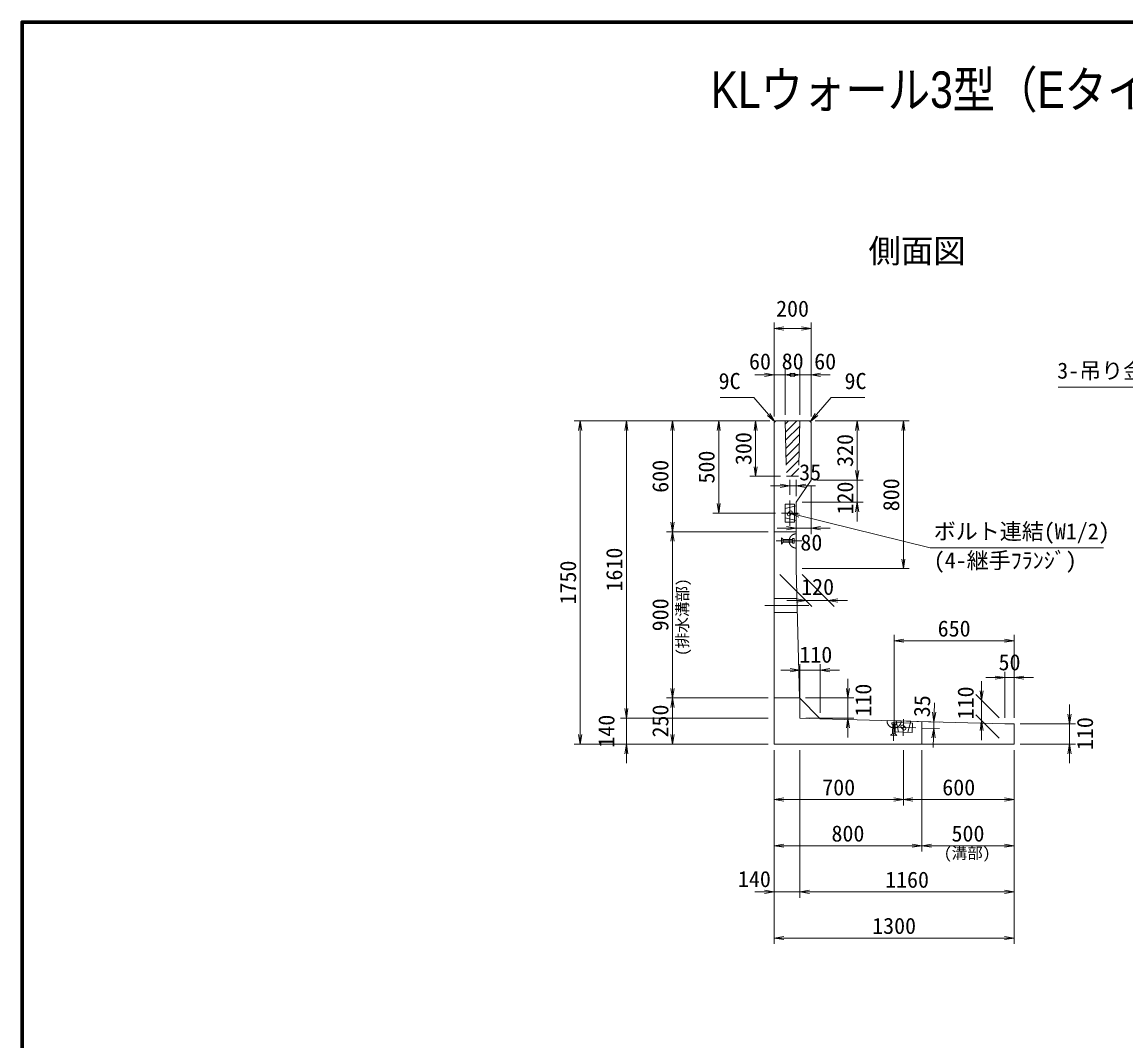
# Model space of a CAD drawing. Units: millimetres at full size, sheet at 1:40. Extents: x 141688 to 157488, y 10657 to 21690.
# Drawn here: x 141688 to 147665, y 16173 to 21690 of the extents above; entities that cross this region are included whole.
import ezdxf
from ezdxf.enums import TextEntityAlignment as Align

# ---------------------------------------------------------------- set-up
doc = ezdxf.new("R2010")
doc.units = ezdxf.units.MM
doc.header["$LTSCALE"] = 40
doc.linetypes.add('CHAIN', pattern=[18.5, 12, -1.5, 3.5, -1.5])
doc.linetypes.add('DASHED', pattern=[7.5, 6, -1.5])
for name, color, linetype, lineweight in [('01図枠', 1, 'Continuous', 70), ('中心', 6, 'CHAIN', 9), ('外形線', 7, 'Continuous', 13), ('寸法', 2, 'Continuous', 9), ('細線', 4, 'Continuous', 9)]:
    doc.layers.add(name, color=color, linetype=linetype, lineweight=lineweight)
doc.layers.add('文字', color=7, linetype='Continuous')
doc.styles.add('ＭＳ ゴシック', font='')
doc.styles.add('ＭＳ Ｐゴシック', font='')
doc.styles.get('ＭＳ ゴシック').set_extended_font_data('MS Gothic')
doc.styles.get('ＭＳ Ｐゴシック').set_extended_font_data('MS PGothic')

# ---------------------------------------------------------------- blocks, each defined once
blk = doc.blocks.new('open_arrow')
at = {"color": 0, "linetype": 'Continuous', "lineweight": -2}
blk.add_lwpolyline([(7.5, 1.25), (0, 0), (7.5, -1.25)], dxfattribs=at)

msp = doc.modelspace()

# ---------------------------------------------------------------- hatches: boundary and pattern name
at = {"layer": '細線'}
h = msp.add_hatch(dxfattribs=at)
h.set_pattern_fill('USER', color=256, style=0, pattern_type=2)
h.set_pattern_definition([(45, (20138.04, 14346.24), (-22.45064, 22.45064), [])])
h.paths.add_polyline_path([(145899.64, 19530.48), (145819.64, 19530.48), (145827.14, 19230.48), (145892.14, 19230.48)])

# ---------------------------------------------------------------- linework, layer by layer
at = {"layer": '01図枠'}
msp.add_lwpolyline([(141687.54, 10809.99), (157487.54, 10809.99), (157487.54, 21689.99), (141687.54, 21689.99)], close=True, dxfattribs=at)
at = {"layer": '中心'}
for p, q in [((145844.64, 18961.98), (145844.64, 19098.98)), ((145799.64, 19030.48), (145889.64, 19030.48)), ((145909.64, 18880.48), (145770.64, 18880.48)), ((145946.99, 18530.48), (145709.64, 18530.48)), ((146410.45, 17936.69), (146406.7, 17797.74)), ((146458.42, 17825.35), (146460.86, 17915.32)), ((146528.12, 17868.48), (146391.17, 17872.18))]:
    msp.add_line(p, q, dxfattribs=at)
at = {"layer": '外形線'}
for p, q in [((145768.64, 19530.48), (145759.64, 19521.48)), ((145759.64, 19521.48), (145759.64, 17780.48)), ((145768.64, 19530.48), (145950.64, 19530.48)), ((145950.64, 19530.48), (145959.64, 19521.48)), ((145959.64, 19521.48), (145959.64, 19210.48)), ((145879.64, 19090.48), (145959.64, 19210.48)), ((145879.64, 19090.48), (145879.64, 18730.48)), ((145879.64, 18730.48), (145896.92, 18030.48)), ((145896.92, 18030.48), (146009.64, 17917.51)), ((145898.41, 17970.47), (145899.64, 17920.48)), ((145899.64, 17920.48), (145949.62, 17919.13)), ((146009.64, 17917.51), (147009.64, 17890.48)), ((147009.64, 17890.48), (147059.64, 17890.48)), ((147059.64, 17780.48), (147059.64, 17890.48)), ((145759.64, 17780.48), (147059.64, 17780.48))]:
    msp.add_line(p, q, dxfattribs=at)
at = {"layer": '外形線', "linetype": 'DASHED'}
for p, q in [((145819.64, 19530.48), (145827.14, 19230.48)), ((145899.64, 19530.48), (145892.14, 19230.48)), ((145827.14, 19230.48), (145892.14, 19230.48))]:
    msp.add_line(p, q, dxfattribs=at)
at = {"layer": '寸法'}
for p, q in [((145759.64, 19553.48), (145759.64, 20062.48)), ((145759.64, 20030.48), (145959.64, 20030.48)), ((145959.64, 19553.48), (145959.64, 20062.48)), ((145759.64, 19553.48), (145759.64, 19812.48)), ((145819.64, 19562.48), (145819.64, 19812.48)), ((145819.64, 19562.48), (145819.64, 19812.48)), ((145899.64, 19562.48), (145899.64, 19812.48)), ((145899.64, 19562.48), (145899.64, 19812.48)), ((145959.64, 19553.48), (145959.64, 19812.48)), ((145923.64, 19780.48), (145655.64, 19780.48)), ((146063.64, 19780.48), (145795.64, 19780.48)), ((145923.64, 19780.48), (145795.64, 19780.48)), ((145736.64, 19530.48), (144677.64, 19530.48)), ((144709.64, 17780.48), (144709.64, 19530.48)), ((145736.64, 19530.48), (144927.64, 19530.48)), ((144959.64, 17920.48), (144959.64, 19530.48)), ((145736.64, 19530.48), (145177.64, 19530.48)), ((145209.64, 18930.48), (145209.64, 19530.48)), ((145736.64, 19530.48), (145427.64, 19530.48)), ((145459.64, 19530.48), (145459.64, 19030.48)), ((145736.64, 19530.48), (145627.64, 19530.48)), ((145659.64, 19530.48), (145659.64, 19230.48)), ((145982.64, 19530.48), (146491.64, 19530.48)), ((145982.64, 19530.48), (146241.64, 19530.48)), ((146209.64, 19530.48), (146209.64, 19210.48)), ((146459.64, 18730.48), (146459.64, 19530.48)), ((146209.64, 19314.48), (146209.64, 18986.48)), ((145795.14, 19230.48), (145627.64, 19230.48)), ((145844.64, 19130.98), (145844.64, 19210.68)), ((145879.64, 19122.48), (145879.64, 19210.68)), ((145991.64, 19210.48), (146241.64, 19210.48)), ((145991.64, 19210.48), (146241.64, 19210.48)), ((145983.64, 19178.68), (145740.64, 19178.68)), ((145959.64, 19178.48), (145959.64, 18917.41)), ((145911.64, 19090.48), (146241.64, 19090.48)), ((145767.64, 19030.48), (145427.64, 19030.48)), ((145879.64, 19058.48), (145879.64, 18917.41)), ((145775.64, 18949.41), (146063.64, 18949.41)), ((145727.64, 18930.48), (145177.64, 18930.48)), ((145727.64, 18930.48), (145177.64, 18930.48)), ((145209.64, 18030.48), (145209.64, 18930.48)), ((145911.64, 18730.48), (146491.64, 18730.48)), ((145791.64, 18698.48), (145964.59, 18525.53)), ((145911.64, 18698.48), (146084.59, 18525.53)), ((146156.59, 18557.53), (145828.59, 18557.53)), ((146409.64, 17938.7), (146409.64, 18372.39)), ((147059.64, 17922.48), (147059.64, 18372.39)), ((147059.64, 18340.39), (146409.64, 18340.39)), ((146113.64, 18180.44), (145795.64, 18180.44)), ((145899.64, 17952.48), (145899.64, 18212.44)), ((146009.64, 17949.51), (146009.64, 18212.44)), ((147009.64, 17922.48), (147009.64, 18172.39)), ((147059.64, 17922.48), (147059.64, 18172.39)), ((146159.59, 17816.48), (146159.59, 18134.48)), ((146883.71, 17802.42), (146883.71, 18120.42)), ((147163.64, 18140.39), (146905.64, 18140.39)), ((144959.64, 17676.48), (144959.64, 18024.48)), ((145727.64, 18030.48), (145177.64, 18030.48)), ((145727.64, 18030.48), (145177.64, 18030.48)), ((145209.64, 17780.48), (145209.64, 18030.48)), ((145928.92, 18030.48), (146191.59, 18030.48)), ((146621.51, 17761.92), (146628.08, 18004.83)), ((146977.64, 17922.48), (146851.71, 18048.42)), ((147359.64, 17676.48), (147359.64, 17994.48)), ((146977.64, 17812.48), (146851.71, 17938.42)), ((145727.64, 17920.48), (144927.64, 17920.48)), ((145727.64, 17920.48), (144927.64, 17920.48)), ((145931.64, 17920.48), (146191.59, 17920.48)), ((146532.56, 17903.37), (146657.25, 17900)), ((147091.64, 17890.48), (147391.64, 17890.48)), ((146560.1, 17867.62), (146656.31, 17865.02)), ((145727.64, 17780.48), (144677.64, 17780.48)), ((145727.64, 17780.48), (144927.64, 17780.48)), ((145727.64, 17780.48), (145177.64, 17780.48)), ((147091.64, 17780.48), (147391.64, 17780.48)), ((145759.64, 17748.48), (145759.64, 16698.48)), ((145759.64, 17748.48), (145759.64, 16948.48)), ((145759.64, 17748.48), (145759.64, 17198.48)), ((145759.64, 17748.48), (145759.64, 17448.48)), ((145899.64, 17748.48), (145899.64, 16948.48)), ((145899.64, 17748.48), (145899.64, 16948.48)), ((146459.64, 17748.48), (146459.64, 17448.48)), ((146459.64, 17748.48), (146459.64, 17448.48)), ((146559.64, 17748.48), (146559.64, 17198.48)), ((146559.64, 17748.48), (146559.64, 17198.48)), ((147059.64, 17748.48), (147059.64, 16698.48)), ((147059.64, 17748.48), (147059.64, 16948.48)), ((147059.64, 17748.48), (147059.64, 17448.48)), ((147059.64, 17748.48), (147059.64, 17198.48)), ((145759.64, 17480.48), (146459.64, 17480.48)), ((147059.64, 17480.48), (146459.64, 17480.48)), ((146559.64, 17230.48), (145759.64, 17230.48)), ((147059.64, 17230.48), (146559.64, 17230.48)), ((145655.64, 16980.48), (146003.64, 16980.48)), ((145899.64, 16980.48), (147059.64, 16980.48)), ((145759.64, 16730.48), (147059.64, 16730.48))]:
    msp.add_line(p, q, dxfattribs=at)
at = {"layer": '寸法', "color": 3, "linetype": 'DASHED'}
for p, q in [((145800.64, 18862.98), (145800.64, 18897.98)), ((145800.64, 18897.98), (145808.3, 18887.48)), ((145860.3, 18867.98), (145860.3, 18892.98)), ((145860.3, 18892.98), (145868.64, 18892.98)), ((145868.64, 18892.98), (145868.64, 18867.98)), ((145879.64, 18918.98), (145879.64, 18841.98)), ((145808.3, 18873.48), (145800.64, 18862.98)), ((145860.3, 18887.48), (145808.3, 18887.48)), ((145808.3, 18887.48), (145808.3, 18873.48)), ((145860.3, 18873.48), (145808.3, 18873.48)), ((145868.64, 18867.98), (145860.3, 18867.98)), ((146371.15, 17907.74), (146448.13, 17905.66)), ((146396.62, 17887.7), (146396.85, 17896.04)), ((146421.61, 17887.03), (146396.62, 17887.7)), ((146396.85, 17896.04), (146421.84, 17895.36)), ((146402.12, 17887.56), (146400.72, 17835.57)), ((146416.12, 17887.18), (146414.71, 17835.2)), ((146421.84, 17895.36), (146421.61, 17887.03)), ((146390.01, 17828.2), (146400.72, 17835.57)), ((146425, 17827.25), (146390.01, 17828.2)), ((146400.72, 17835.57), (146414.71, 17835.2)), ((146414.71, 17835.2), (146425, 17827.25))]:
    msp.add_line(p, q, dxfattribs=at)
at = {"layer": '寸法'}
for points in [[(148996.01, 18880.48), (148969.21, 18925.04), (148495.15, 19713.06), (147298.6, 19713.06)], [(145764.12, 19525.96), (145729.94, 19565.15), (145650.16, 19656.62), (145468.42, 19656.62)], [(145955.16, 19525.96), (145989.34, 19565.15), (146069.12, 19656.62), (146250.86, 19656.62)], [(145844.64, 19030.48), (145895.12, 19017.98), (146604.52, 18842.36), (147543.12, 18842.36)]]:
    msp.add_lwpolyline(points, dxfattribs=at)
at = {"layer": '寸法', "color": 3, "linetype": 'DASHED'}
for centre, start, end in [((145879.64, 18880.48), 90, 270), ((146409.64, 17906.7), 178.45184, 358.45184)]:
    msp.add_arc(centre, 38.5, start, end, dxfattribs=at)
at = {"layer": '細線'}
for p, q in [((145819.64, 18981.98), (145819.64, 19078.98)), ((145819.64, 19078.98), (145869.64, 19078.98)), ((145869.64, 18981.98), (145869.64, 19078.98)), ((145844.64, 19041.79), (145833.33, 19030.48)), ((145855.95, 19030.48), (145844.64, 19019.17)), ((145819.64, 18981.98), (145869.64, 18981.98)), ((145759.64, 18930.48), (145879.64, 18930.48)), ((145896.92, 18030.48), (145759.64, 18030.48)), ((146410.48, 17846.65), (146411.83, 17896.63)), ((146508.8, 17894.01), (146411.83, 17896.63)), ((146459.95, 17881.64), (146470.95, 17870.03)), ((146507.45, 17844.03), (146508.8, 17894.01)), ((146559.64, 17780.48), (146559.64, 17902.64)), ((146559.64, 17780.48), (146559.64, 17891.8)), ((146507.45, 17844.03), (146410.48, 17846.65)), ((146448.33, 17870.64), (146459.33, 17859.02))]:
    msp.add_line(p, q, dxfattribs=at)
at = {"layer": '細線', "linetype": 'DASHED'}
for p, q in [((145879.64, 19070.48), (145819.64, 19055.48)), ((145879.64, 18990.48), (145879.64, 19070.48)), ((145819.64, 19005.48), (145879.64, 18990.48)), ((145883.84, 18567.98), (145759.64, 18567.98)), ((145885.77, 18492.98), (145759.64, 18492.98)), ((146420.6, 17906.4), (146433.97, 17846.02)), ((146500.57, 17904.24), (146420.6, 17906.4)), ((146483.96, 17844.67), (146500.57, 17904.24))]:
    msp.add_line(p, q, dxfattribs=at)
at = {"layer": '細線'}
for centre, start, end in [((145838.98, 19024.82), 135, 315), ((145850.3, 19036.14), 315, 135), ((146454.14, 17876.14), 43.45184, 223.45184), ((146465.14, 17864.53), 223.45184, 43.45184)]:
    msp.add_arc(centre, 8, start, end, dxfattribs=at)

# ---------------------------------------------------------------- block references
at = {"layer": '寸法', "xscale": 6.93, "yscale": 6.93}
for p in [(145759.64, 20030.48), (145819.64, 19780.48), (145819.64, 19780.48), (145959.64, 19780.48), (145879.64, 19178.68), (145959.64, 18949.41), (146052.59, 18557.53), (146409.64, 18340.39), (146009.64, 18180.44), (147059.64, 18140.39), (145759.64, 17480.48), (146459.64, 17480.48), (145759.64, 17230.48), (146559.64, 17230.48), (145899.64, 16980.48), (145899.64, 16980.48), (145759.64, 16730.48)]:
    msp.add_blockref('open_arrow', p, dxfattribs=at)
for p, rotation in [((145959.64, 20030.48), 180), ((145759.64, 19780.48), 180), ((145899.64, 19780.48), 180), ((145899.64, 19780.48), 180), ((145764.12, 19525.96), 131.1), ((145955.16, 19525.96), 48.9), ((144709.64, 19530.48), 270), ((144959.64, 19530.48), 270), ((145209.64, 19530.48), 270), ((145459.64, 19530.48), 270), ((145659.64, 19530.48), 270), ((146209.64, 19530.48), 270), ((146459.64, 19530.48), 270), ((145659.64, 19230.48), 90), ((146209.64, 19210.48), 90), ((146209.64, 19210.48), 90), ((145844.64, 19178.68), 180), ((145459.64, 19030.48), 90), ((146209.64, 19090.48), 270), ((145844.64, 19030.48), 346.1), ((145209.64, 18930.48), 90), ((145879.64, 18949.41), 180), ((145209.64, 18930.48), 270), ((146459.64, 18730.48), 90), ((145932.59, 18557.53), 180), ((147059.64, 18340.39), 180), ((145899.64, 18180.44), 180), ((147009.64, 18140.39), 180), ((145209.64, 18030.48), 90), ((146159.59, 18030.48), 90), ((146883.71, 18016.42), 90), ((145209.64, 18030.48), 270), ((144959.64, 17920.48), 90), ((144959.64, 17920.48), 90), ((146625.27, 17900.87), 88.5), ((147359.64, 17890.48), 90), ((146159.59, 17920.48), 270), ((146883.71, 17906.42), 270), ((144709.64, 17780.48), 90), ((145209.64, 17780.48), 90), ((146624.32, 17865.88), 268.5), ((144959.64, 17780.48), 270), ((147359.64, 17780.48), 270), ((146459.64, 17480.48), 180), ((147059.64, 17480.48), 180), ((146559.64, 17230.48), 180), ((147059.64, 17230.48), 180), ((145759.64, 16980.48), 180), ((147059.64, 16980.48), 180), ((147059.64, 16730.48), 180)]:
    msp.add_blockref('open_arrow', p, dxfattribs=dict(at, rotation=rotation))

# ---------------------------------------------------------------- texts
at = {"layer": '寸法', "style": 'ＭＳ ゴシック'}
for s, p in [('200', (145859.64, 20138.48)), ('60', (145683.31, 19852.7)), ('80', (145860.23, 19853.27)), ('60', (146036.31, 19852.7)), ('35', (145954.95, 19252.33)), ('80', (145961.49, 18872.19)), ('120', (145995.37, 18632.13)), ('650', (146734.64, 18406.39)), ('110', (145985.69, 18265)), ('50', (147034.64, 18223.73)), ('700', (146109.64, 17546.48)), ('600', (146759.64, 17546.48)), ('800', (146159.64, 17296.48)), ('500', (146809.64, 17296.48)), ('140', (145653.02, 17049.81)), ('1160', (146479.64, 17046.48)), ('1300', (146409.64, 16796.48))]:
    msp.add_text(s, height=87.35, dxfattribs=at).set_placement(p, align=Align.MIDDLE_CENTER)
for s, p in [('3-吊り金具 2.5t×68', (148423.15, 19733.06)), ('9C', (145578.16, 19676.62))]:
    msp.add_text(s, height=87.35, dxfattribs=at).set_placement(p, align=Align.BOTTOM_RIGHT)
for s, p in [('9C', (146141.12, 19676.62)), ('ボルト連結(W1/2)', (146624.52, 18862.36))]:
    msp.add_text(s, height=87.35, dxfattribs=at).set_placement(p, align=Align.BOTTOM_LEFT)
for s, rotation, p in [('300', 90, (145593.64, 19380.48)), ('320', 90, (146143.64, 19370.48)), ('600', 90, (145143.64, 19230.48)), ('500', 90, (145393.64, 19280.48)), ('120', 90, (146144.5, 19112.77)), ('800', 90, (146393.64, 19130.48)), ('1610', 90, (144893.64, 18725.48)), ('1750', 90, (144643.64, 18655.48)), ('900', 90, (145143.64, 18480.48)), ('110', 90, (146242.59, 18018.55)), ('110', 90, (146796.53, 18003.53)), ('35', 88.452, (146560.99, 17985.92)), ('140', 90, (144851.64, 17850.48)), ('250', 90, (145143.64, 17905.48)), ('110', 90, (147443.08, 17837.3))]:
    msp.add_text(s, height=87.35, rotation=rotation, dxfattribs=at).set_placement(p, align=Align.MIDDLE_CENTER)
at = {"layer": '寸法', "color": 3, "style": 'ＭＳ ゴシック'}
msp.add_text('(4-継手ﾌﾗﾝｼﾞ)', height=87.35, dxfattribs=at).set_placement((146624.52, 18818.74), align=Align.TOP_LEFT)
msp.add_text('(排水溝部)', height=61.71, rotation=90, dxfattribs=at).set_placement((145312.12, 18257.54), align=Align.BOTTOM_LEFT)
msp.add_text('(溝部)', height=61.71, dxfattribs=at).set_placement((146679.27, 17141.27), align=Align.BOTTOM_LEFT)
at = {"layer": '文字', "style": 'ＭＳ Ｐゴシック', "width": 0.85}
msp.add_text(' KLウォール3型（Eタイプ）標準部構造図\u3000\u3000\u3000\u3000\u3000\u3000\u3000\u3000\u3000\u3000\u3000\u3000\u3000\u3000 \u3000\u3000\u3000\u3000', height=197.9, dxfattribs=at).set_placement((149587.54, 21165.77), align=Align.BOTTOM_CENTER)
at = {"layer": '文字', "style": 'ＭＳ Ｐゴシック'}
msp.add_text(' 側面図 ', height=128.7, dxfattribs=at).set_placement((146534.08, 20347.73), align=Align.BOTTOM_CENTER)

doc.saveas('drawing.dxf')
